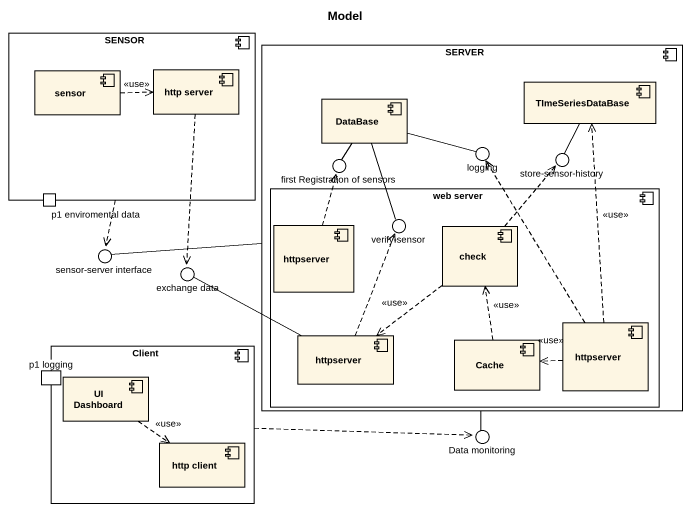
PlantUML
@startuml
title Model
component SENSOR {
  component sensor
  component "http server" as http_server
  port "p1 enviromental data" as p1_enviromental_data
}
component SERVER {
  component "DataBase" as DataBase_
  component TImeSeriesDataBase
  component "web server" as web_server {
    component httpserver
    component check
    component "httpserver" as httpserver_2
    component Cache
    component "httpserver" as httpserver_3
  }
}
() "first Registration of sensors" as first_Registration_of
() logging
() "store-sensor-history" as store_sensor_history
() "verify-sensor" as verify_sensor
() "sensor-server interface" as sensor_server_interface
() "exchange data" as exchange_data
component Client {
  port "p1 logging" as p1_logging
  component "UI Dashboard" as UI_Dashboard
  component "http client" as http_client
}
() "Data monitoring" as Data_monitoring
SERVER -left- first_Registration_of
SERVER -up- logging
SERVER -up- store_sensor_history
web_server -up- verify_sensor
SENSOR ..> sensor_server_interface
SERVER -left- sensor_server_interface
SERVER -- Data_monitoring
sensor .right.> http_server : <<use>>
http_server ..> exchange_data
DataBase_ -- first_Registration_of
DataBase_ -right- logging
DataBase_ -- verify_sensor
TImeSeriesDataBase -- store_sensor_history
httpserver .up.> first_Registration_of
check .up.> store_sensor_history
check ..> httpserver_2 : <<use>>
httpserver_2 .up.> verify_sensor
httpserver_2 -left- exchange_data
Cache .up.> check : <<use>>
httpserver_3 .up.> TImeSeriesDataBase : <<use>>
httpserver_3 .up.> logging
httpserver_3 .left.> Cache : <<use>>
Client .right.> Data_monitoring
UI_Dashboard ..> http_client : <<use>>
@enduml
